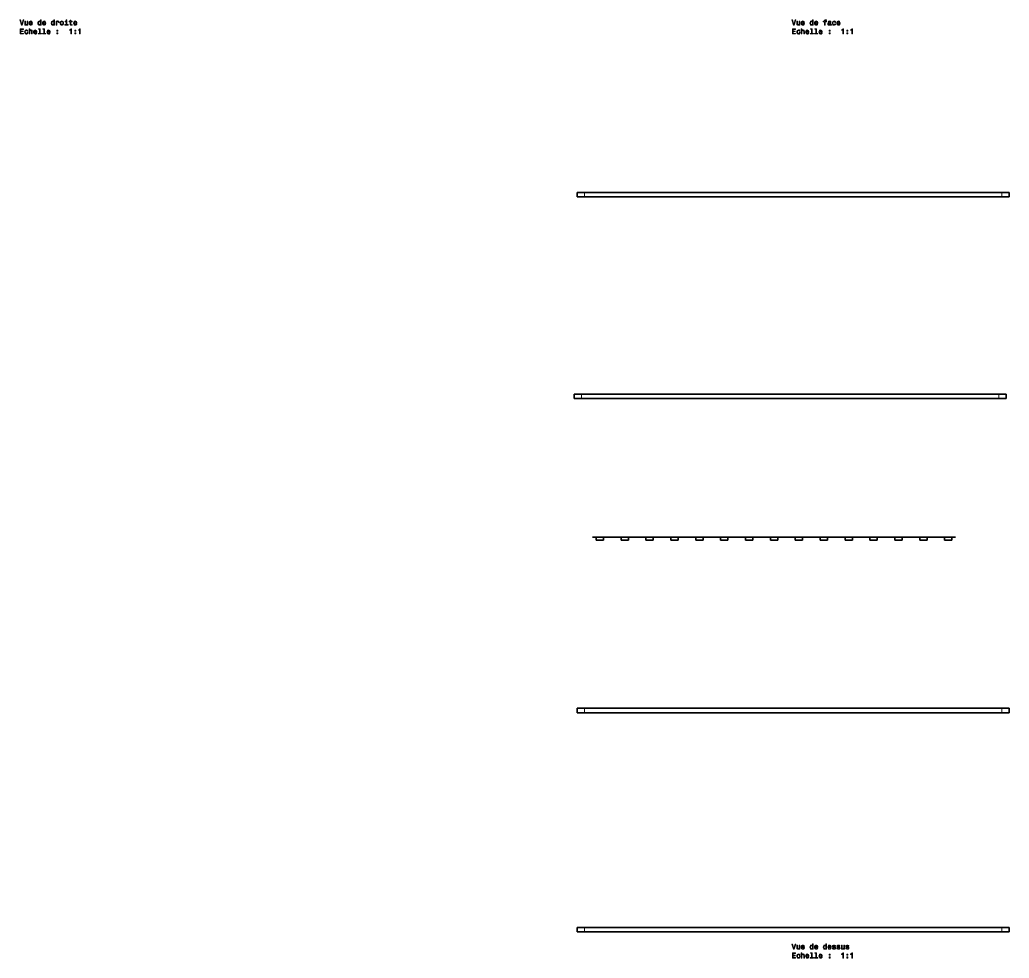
# Model space of a CAD drawing. Extents: x -452 to 1254, y -592 to 756.
# Drawn here: x -200 to 474, y -592 to 47 of the extents above; entities that cross this region are included whole.
import ezdxf

# ---------------------------------------------------------------- set-up
doc = ezdxf.new("R2010")
doc.units = 0

msp = doc.modelspace()

# ---------------------------------------------------------------- linework, layer by layer
at = {"color": 7, "lineweight": 35, "ltscale": 0.075}
for p, q in [((179.83, -73.45), (179.83, -70.45)), ((474.2, -73.45), (474.2, -70.45)), ((177.76, -207.85), (177.76, -210.85)), ((472.13, -207.85), (472.13, -210.85)), ((179.83, -421.81), (179.83, -424.81)), ((474.2, -421.81), (474.2, -424.81)), ((179.83, -571.1), (179.83, -574.1)), ((474.2, -571.1), (474.2, -574.1))]:
    msp.add_line(p, q, dxfattribs=at)
at = {"color": 7, "lineweight": 35, "ltscale": 0.125}
for p, q in [((179.83, -70.45), (184.83, -70.45)), ((179.83, -73.45), (184.83, -73.45)), ((469.2, -70.45), (474.2, -70.45)), ((469.2, -73.45), (474.2, -73.45)), ((182.76, -207.85), (177.76, -207.85)), ((472.13, -207.85), (467.13, -207.85)), ((182.76, -210.85), (177.76, -210.85)), ((472.13, -210.85), (467.13, -210.85)), ((192.83, -307.32), (197.83, -307.32)), ((209.78, -307.32), (214.78, -307.32)), ((226.73, -307.32), (231.73, -307.32)), ((243.69, -307.32), (248.69, -307.32)), ((260.64, -307.32), (265.64, -307.32)), ((277.6, -307.32), (282.6, -307.32)), ((294.55, -307.32), (299.55, -307.32)), ((311.5, -307.32), (316.5, -307.32)), ((328.46, -307.32), (333.46, -307.32)), ((345.41, -307.32), (350.41, -307.32)), ((362.37, -307.32), (367.37, -307.32)), ((379.32, -307.32), (384.32, -307.32)), ((396.27, -307.32), (401.27, -307.32)), ((413.23, -307.32), (418.23, -307.32)), ((430.18, -307.32), (435.18, -307.32)), ((179.83, -421.81), (184.83, -421.81)), ((469.2, -421.81), (474.2, -421.81)), ((179.83, -424.81), (184.83, -424.81)), ((469.2, -424.81), (474.2, -424.81)), ((179.83, -571.1), (184.83, -571.1)), ((469.2, -571.1), (474.2, -571.1)), ((179.83, -574.1), (184.83, -574.1)), ((469.2, -574.1), (474.2, -574.1))]:
    msp.add_line(p, q, dxfattribs=at)
at = {"color": 7, "lineweight": 13, "ltscale": 0.075}
for p, q in [((184.83, -73.45), (184.83, -70.45)), ((469.2, -73.45), (469.2, -70.45)), ((182.76, -207.85), (182.76, -210.85)), ((467.13, -207.85), (467.13, -210.85)), ((184.83, -421.81), (184.83, -424.81)), ((469.2, -421.81), (469.2, -424.81)), ((184.83, -571.1), (184.83, -574.1)), ((469.2, -571.1), (469.2, -574.1))]:
    msp.add_line(p, q, dxfattribs=at)
at = {"color": 7, "lineweight": 35}
for p, q in [((184.83, -70.45), (469.2, -70.45)), ((184.83, -73.45), (469.2, -73.45)), ((467.13, -207.85), (182.76, -207.85)), ((467.13, -210.85), (182.76, -210.85)), ((190.33, -305.12), (437.68, -305.12)), ((190.33, -305.32), (437.68, -305.32)), ((184.83, -421.81), (469.2, -421.81)), ((184.83, -424.81), (469.2, -424.81)), ((184.83, -571.1), (469.2, -571.1)), ((184.83, -574.1), (469.2, -574.1))]:
    msp.add_line(p, q, dxfattribs=at)
at = {"color": 7, "lineweight": 35, "ltscale": 0.029385}
for p, q in [((315.88, -210.85), (314.7, -210.85)), ((319.98, -210.85), (318.81, -210.85)), ((327.42, -210.85), (326.25, -210.85))]:
    msp.add_line(p, q, dxfattribs=at)
at = {"color": 7, "lineweight": 35, "ltscale": 0.005}
for p, q in [((190.33, -305.12), (190.33, -305.32)), ((437.68, -305.12), (437.68, -305.32))]:
    msp.add_line(p, q, dxfattribs=at)
at = {"color": 7, "lineweight": 35, "ltscale": 0.05}
for p, q in [((192.83, -305.32), (192.83, -307.32)), ((197.83, -305.32), (197.83, -307.32)), ((209.78, -305.32), (209.78, -307.32)), ((214.78, -305.32), (214.78, -307.32)), ((226.73, -305.32), (226.73, -307.32)), ((231.73, -305.32), (231.73, -307.32)), ((243.69, -305.32), (243.69, -307.32)), ((248.69, -305.32), (248.69, -307.32)), ((260.64, -305.32), (260.64, -307.32)), ((265.64, -305.32), (265.64, -307.32)), ((277.6, -305.32), (277.6, -307.32)), ((282.6, -305.32), (282.6, -307.32)), ((294.55, -305.32), (294.55, -307.32)), ((299.55, -305.32), (299.55, -307.32)), ((311.5, -305.32), (311.5, -307.32)), ((316.5, -305.32), (316.5, -307.32)), ((328.46, -305.32), (328.46, -307.32)), ((333.46, -305.32), (333.46, -307.32)), ((345.41, -305.32), (345.41, -307.32)), ((350.41, -305.32), (350.41, -307.32)), ((362.37, -305.32), (362.37, -307.32)), ((367.37, -305.32), (367.37, -307.32)), ((379.32, -305.32), (379.32, -307.32)), ((384.32, -305.32), (384.32, -307.32)), ((396.27, -305.32), (396.27, -307.32)), ((401.27, -305.32), (401.27, -307.32)), ((413.23, -305.32), (413.23, -307.32)), ((418.23, -305.32), (418.23, -307.32)), ((430.18, -305.32), (430.18, -307.32)), ((435.18, -305.32), (435.18, -307.32))]:
    msp.add_line(p, q, dxfattribs=at)
at = {"color": 7, "lineweight": 35, "ltscale": 0.014491}
msp.add_line((420.06, -424.81), (419.48, -424.81), dxfattribs=at)
at = {"color": 7, "lineweight": 35, "ltscale": 0.007468}
msp.add_line((420.35, -424.81), (420.06, -424.81), dxfattribs=at)
at = {"color": 7, "lineweight": 35, "ltscale": 0.00248}
msp.add_line((420.45, -424.81), (420.35, -424.81), dxfattribs=at)
at = {"color": 7, "lineweight": 35, "ltscale": 0.015461}
msp.add_line((423.3, -424.81), (422.68, -424.81), dxfattribs=at)
at = {"color": 7, "lineweight": 35, "ltscale": 0.006509}
msp.add_line((423.56, -424.81), (423.3, -424.81), dxfattribs=at)
at = {"color": 7, "lineweight": 35, "ltscale": 0.008617}
msp.add_line((423.91, -424.81), (423.56, -424.81), dxfattribs=at)
at = {"color": 7, "lineweight": 35, "ltscale": 0.027849}
msp.add_line((429.19, -424.81), (428.08, -424.81), dxfattribs=at)
at = {"color": 7, "lineweight": 35, "ltscale": 0.013653}
msp.add_line((429.74, -424.81), (429.19, -424.81), dxfattribs=at)
at = {"color": 7, "lineweight": 35, "ltscale": 0.015453}
msp.add_line((432.91, -424.81), (432.29, -424.81), dxfattribs=at)
at = {"color": 7, "lineweight": 35, "ltscale": 0.015135}
msp.add_line((433.51, -424.81), (432.91, -424.81), dxfattribs=at)
at = {"color": 7, "lineweight": 35, "ltscale": 0.028672}
msp.add_line((435.81, -424.81), (434.66, -424.81), dxfattribs=at)
at = {"color": 7, "lineweight": 35, "ltscale": 0.005176}
msp.add_line((443.72, -424.81), (443.93, -424.81), dxfattribs=at)
at = {"color": 7, "lineweight": 35, "ltscale": 0.005175}
msp.add_line((443.93, -424.81), (444.13, -424.81), dxfattribs=at)
at = {"color": 7, "lineweight": 35, "ltscale": 0.000818634}
msp.add_line((444.61, -424.81), (444.65, -424.81), dxfattribs=at)
at = {"color": 7, "lineweight": 35, "ltscale": 0.002971}
msp.add_line((444.65, -424.81), (444.77, -424.81), dxfattribs=at)
at = {"color": 7, "lineweight": 35, "ltscale": 4.88281e-05}
msp.add_line((444.65, -424.81), (444.65, -424.81), dxfattribs=at)
at = {"color": 7, "lineweight": 35, "ltscale": 0.000465393}
msp.add_line((444.77, -424.81), (444.79, -424.81), dxfattribs=at)
at = {"color": 7, "lineweight": 35, "ltscale": 0.001006}
msp.add_line((444.79, -424.81), (444.83, -424.81), dxfattribs=at)
at = {"color": 7, "lineweight": 35, "ltscale": 0.001665}
msp.add_line((444.83, -424.81), (444.89, -424.81), dxfattribs=at)
at = {"color": 7, "lineweight": 35, "ltscale": 0.001689}
msp.add_line((444.89, -424.81), (444.96, -424.81), dxfattribs=at)
at = {"color": 7, "lineweight": 35, "ltscale": 0.000765991}
msp.add_line((444.96, -424.81), (444.99, -424.81), dxfattribs=at)
at = {"color": 7, "lineweight": 35, "ltscale": 0.001794}
msp.add_line((444.99, -424.81), (445.06, -424.81), dxfattribs=at)
at = {"color": 7, "lineweight": 35, "ltscale": 0.000798035}
msp.add_line((445.06, -424.81), (445.1, -424.81), dxfattribs=at)
at = {"color": 7, "lineweight": 35, "ltscale": 9.30786e-05}
msp.add_line((445.06, -424.81), (445.07, -424.81), dxfattribs=at)
at = {"color": 7, "lineweight": 35, "ltscale": 0.000225067}
msp.add_line((445.07, -424.81), (445.08, -424.81), dxfattribs=at)
at = {"color": 7, "lineweight": 35, "ltscale": 5.26428e-05}
msp.add_line((445.07, -424.81), (445.07, -424.81), dxfattribs=at)
at = {"color": 7, "lineweight": 35, "ltscale": 0.000844574}
msp.add_line((445.08, -424.81), (445.11, -424.81), dxfattribs=at)
at = {"color": 7, "lineweight": 35, "ltscale": 0.009944}
msp.add_line((445.1, -424.81), (445.49, -424.81), dxfattribs=at)
at = {"color": 7, "lineweight": 35, "ltscale": 0.001003}
msp.add_line((445.11, -424.81), (445.15, -424.81), dxfattribs=at)
at = {"color": 7, "lineweight": 35, "ltscale": 0.000759888}
msp.add_line((445.15, -424.81), (445.18, -424.81), dxfattribs=at)
at = {"color": 7, "lineweight": 35, "ltscale": 0.000370026}
msp.add_line((445.18, -424.81), (445.2, -424.81), dxfattribs=at)
at = {"color": 7, "lineweight": 35, "ltscale": 8.62122e-05}
msp.add_line((445.18, -424.81), (445.18, -424.81), dxfattribs=at)
at = {"color": 7, "lineweight": 35, "ltscale": 0.000263977}
msp.add_line((445.2, -424.81), (445.21, -424.81), dxfattribs=at)
at = {"color": 7, "lineweight": 35, "ltscale": 0.002118}
msp.add_line((445.21, -424.81), (445.29, -424.81), dxfattribs=at)
at = {"color": 7, "lineweight": 35, "ltscale": 0.000636292}
msp.add_line((445.29, -424.81), (445.32, -424.81), dxfattribs=at)
at = {"color": 7, "lineweight": 35, "ltscale": 0.000123596}
msp.add_line((445.32, -424.81), (445.33, -424.81), dxfattribs=at)
at = {"color": 7, "lineweight": 35, "ltscale": 0.000566864}
msp.add_line((445.33, -424.81), (445.35, -424.81), dxfattribs=at)
at = {"color": 7, "lineweight": 35, "ltscale": 0.000646973}
msp.add_line((445.35, -424.81), (445.38, -424.81), dxfattribs=at)
at = {"color": 7, "lineweight": 35, "ltscale": 8.46863e-05}
msp.add_line((445.35, -424.81), (445.35, -424.81), dxfattribs=at)
at = {"color": 7, "lineweight": 35, "ltscale": 0.003186}
msp.add_line((445.38, -424.81), (445.51, -424.81), dxfattribs=at)
at = {"color": 7, "lineweight": 35, "ltscale": 2.89917e-05}
msp.add_line((445.38, -424.81), (445.38, -424.81), dxfattribs=at)
at = {"color": 7, "lineweight": 35, "ltscale": 0.000210571}
msp.add_line((445.49, -424.81), (445.5, -424.81), dxfattribs=at)
at = {"color": 7, "lineweight": 35, "ltscale": 0.000105286}
msp.add_line((445.5, -424.81), (445.51, -424.81), dxfattribs=at)
at = {"color": 7, "lineweight": 35, "ltscale": 0.006971}
msp.add_line((445.51, -424.81), (445.78, -424.81), dxfattribs=at)
msp.add_line((445.51, -424.81), (445.78, -424.81), dxfattribs=at)
at = {"color": 7, "lineweight": 35, "ltscale": 0.001131}
msp.add_line((445.78, -424.81), (445.83, -424.81), dxfattribs=at)
at = {"color": 7, "lineweight": 35, "ltscale": 0.0019}
msp.add_line((445.78, -424.81), (445.86, -424.81), dxfattribs=at)
at = {"color": 7, "lineweight": 35, "ltscale": 0.000132751}
msp.add_line((445.86, -424.81), (445.87, -424.81), dxfattribs=at)
at = {"color": 7, "lineweight": 35, "ltscale": 5.49316e-05}
msp.add_line((445.86, -424.81), (445.86, -424.81), dxfattribs=at)
at = {"color": 7, "lineweight": 35, "ltscale": 0.000854492}
msp.add_line((445.87, -424.81), (445.9, -424.81), dxfattribs=at)
at = {"color": 7, "lineweight": 35, "ltscale": 2.74658e-05}
msp.add_line((445.87, -424.81), (445.87, -424.81), dxfattribs=at)
at = {"color": 7, "lineweight": 35, "ltscale": 0.003557}
msp.add_line((445.9, -424.81), (446.05, -424.81), dxfattribs=at)
at = {"color": 7, "lineweight": 35, "ltscale": 0.000402832}
msp.add_line((446.05, -424.81), (446.06, -424.81), dxfattribs=at)
at = {"color": 7, "lineweight": 35, "ltscale": 0.001564}
msp.add_line((446.06, -424.81), (446.13, -424.81), dxfattribs=at)
at = {"color": 7, "lineweight": 35, "ltscale": 0.001109}
msp.add_line((446.13, -424.81), (446.17, -424.81), dxfattribs=at)
at = {"color": 7, "lineweight": 35, "ltscale": 0.000559998}
msp.add_line((446.17, -424.81), (446.19, -424.81), dxfattribs=at)
at = {"color": 7, "lineweight": 35, "ltscale": 0.002122}
msp.add_line((446.19, -424.81), (446.28, -424.81), dxfattribs=at)
at = {"color": 7, "lineweight": 35, "ltscale": 5.0354e-05}
msp.add_line((446.19, -424.81), (446.19, -424.81), dxfattribs=at)
at = {"color": 7, "lineweight": 35, "ltscale": 0.001292}
msp.add_line((446.31, -424.81), (446.36, -424.81), dxfattribs=at)
at = {"color": 7, "lineweight": 35, "ltscale": 0.000114441}
msp.add_line((446.36, -424.81), (446.37, -424.81), dxfattribs=at)
at = {"color": 7, "lineweight": 35, "ltscale": 0.001344}
msp.add_line((446.37, -424.81), (446.42, -424.81), dxfattribs=at)
at = {"color": 7, "lineweight": 35, "ltscale": 0.003827}
msp.add_line((446.42, -424.81), (446.57, -424.81), dxfattribs=at)
at = {"color": 7, "lineweight": 35, "ltscale": 0.000843811}
msp.add_line((446.5, -424.81), (446.53, -424.81), dxfattribs=at)
at = {"color": 7, "lineweight": 35, "ltscale": 0.000231934}
msp.add_line((446.53, -424.81), (446.54, -424.81), dxfattribs=at)
at = {"color": 7, "lineweight": 35, "ltscale": 0.001393}
msp.add_line((446.54, -424.81), (446.6, -424.81), dxfattribs=at)
at = {"color": 7, "lineweight": 35, "ltscale": 0.000430298}
msp.add_line((446.57, -424.81), (446.59, -424.81), dxfattribs=at)
at = {"color": 7, "lineweight": 35, "ltscale": 0.005386}
msp.add_line((446.59, -424.81), (446.81, -424.81), dxfattribs=at)
at = {"color": 7, "lineweight": 35, "ltscale": 0.000698853}
msp.add_line((446.6, -424.81), (446.62, -424.81), dxfattribs=at)
at = {"color": 7, "lineweight": 35, "ltscale": 0.00039978}
msp.add_line((446.62, -424.81), (446.64, -424.81), dxfattribs=at)
at = {"color": 7, "lineweight": 35, "ltscale": 0.007838}
msp.add_line((446.64, -424.81), (446.95, -424.81), dxfattribs=at)
at = {"color": 7, "lineweight": 35, "ltscale": 0.000448608}
msp.add_line((446.81, -424.81), (446.82, -424.81), dxfattribs=at)
at = {"color": 7, "lineweight": 35, "ltscale": 0.004199}
msp.add_line((446.82, -424.81), (446.99, -424.81), dxfattribs=at)
at = {"color": 7, "lineweight": 35, "ltscale": 0.004439}
msp.add_line((446.95, -424.81), (447.13, -424.81), dxfattribs=at)
at = {"color": 7, "lineweight": 35, "ltscale": 0.000534821}
msp.add_line((446.99, -424.81), (447.01, -424.81), dxfattribs=at)
at = {"color": 7, "lineweight": 35, "ltscale": 0.007247}
msp.add_line((447.01, -424.81), (447.3, -424.81), dxfattribs=at)
at = {"color": 7, "lineweight": 35, "ltscale": 0.000907898}
msp.add_line((447.13, -424.81), (447.17, -424.81), dxfattribs=at)
at = {"color": 7, "lineweight": 35, "ltscale": 0.001834}
msp.add_line((447.17, -424.81), (447.24, -424.81), dxfattribs=at)
at = {"color": 7, "lineweight": 35, "ltscale": 0.005361}
msp.add_line((447.24, -424.81), (447.46, -424.81), dxfattribs=at)
at = {"color": 7, "lineweight": 35, "ltscale": 0.000785828}
msp.add_line((447.3, -424.81), (447.33, -424.81), dxfattribs=at)
at = {"color": 7, "lineweight": 35, "ltscale": 0.004059}
msp.add_line((447.33, -424.81), (447.5, -424.81), dxfattribs=at)
at = {"color": 7, "lineweight": 35, "ltscale": 0.001299}
msp.add_line((447.46, -424.81), (447.51, -424.81), dxfattribs=at)
at = {"color": 7, "lineweight": 35, "ltscale": 0.003796}
msp.add_line((447.51, -424.81), (447.66, -424.81), dxfattribs=at)
at = {"color": 7, "lineweight": 35, "ltscale": 0.006653}
msp.add_line((447.66, -424.81), (447.93, -424.81), dxfattribs=at)
at = {"color": 7, "lineweight": 35, "ltscale": 0.001456}
msp.add_line((447.93, -424.81), (447.98, -424.81), dxfattribs=at)
at = {"color": 7, "lineweight": 35, "ltscale": 0.010137}
msp.add_line((467.21, -424.81), (467.62, -424.81), dxfattribs=at)
at = {"color": 7, "lineweight": 35, "ltscale": 0.004311}
msp.add_line((467.62, -424.81), (467.79, -424.81), dxfattribs=at)
at = {"color": 7, "lineweight": 35, "ltscale": 0.010152}
msp.add_line((469.82, -424.81), (470.22, -424.81), dxfattribs=at)
at = {"color": 7, "lineweight": 35, "ltscale": 0.004298}
msp.add_line((470.22, -424.81), (470.4, -424.81), dxfattribs=at)
at = {"color": 7, "lineweight": 13}
for points in [[(-185.76, 44.09), (-185.76, 43.67), (-185.31, 43.67), (-185.31, 47.29), (-185.75, 47.29), (-185.75, 45.96), (-186.09, 46.35), (-186.3, 46.44), (-186.53, 46.47), (-186.96, 46.37), (-187.3, 46.09), (-187.51, 45.64), (-187.59, 45.03), (-187.51, 44.42), (-187.3, 43.96), (-186.96, 43.67), (-186.53, 43.57), (-186.3, 43.61), (-186.09, 43.7)], [(-176.65, 44.09), (-176.65, 43.67), (-176.21, 43.67), (-176.21, 47.29), (-176.64, 47.29), (-176.64, 45.96), (-176.98, 46.35), (-177.19, 46.44), (-177.43, 46.47), (-177.86, 46.37), (-178.19, 46.09), (-178.41, 45.64), (-178.48, 45.03), (-178.41, 44.42), (-178.19, 43.96), (-177.86, 43.67), (-177.43, 43.57), (-177.19, 43.61), (-176.98, 43.7)], [(-167.83, 47.29), (-168.3, 47.29), (-168.3, 46.79), (-167.83, 46.79)], [(340.26, 44.09), (340.26, 43.67), (340.7, 43.67), (340.7, 47.29), (340.26, 47.29), (340.26, 45.96), (339.93, 46.35), (339.72, 46.44), (339.48, 46.47), (339.05, 46.37), (338.72, 46.09), (338.5, 45.64), (338.43, 45.03), (338.5, 44.42), (338.72, 43.96), (339.05, 43.67), (339.48, 43.57), (339.72, 43.61), (339.93, 43.7)], [(348.32, 45.91), (348.32, 43.67), (348.76, 43.67), (348.76, 45.91), (349.77, 45.91), (349.77, 46.29), (348.76, 46.29), (348.76, 46.45), (348.8, 46.65), (348.91, 46.79), (349.11, 46.87), (349.39, 46.9), (349.77, 46.88), (349.77, 47.27), (349.29, 47.29), (348.86, 47.24), (348.56, 47.11), (348.37, 46.87), (348.32, 46.53), (348.32, 46.29), (347.51, 46.29), (347.51, 45.91)], [(-197.64, 47.17), (-198.52, 44.19), (-199.43, 47.17), (-199.9, 47.17), (-198.77, 43.67), (-198.27, 43.67), (-197.17, 47.17)], [(-199.58, 37.62), (-197.36, 37.62), (-197.36, 38.05), (-199.12, 38.05), (-199.12, 39.23), (-197.55, 39.23), (-197.55, 39.65), (-199.12, 39.65), (-199.12, 40.7), (-197.4, 40.7), (-197.4, 41.12), (-199.58, 41.12)], [(-194.44, 46.38), (-194.89, 46.38), (-194.89, 44.81), (-194.94, 44.45), (-195.08, 44.19), (-195.31, 44.03), (-195.61, 43.98), (-195.84, 44.02), (-196, 44.14), (-196.08, 44.35), (-196.1, 44.64), (-196.1, 46.38), (-196.55, 46.38), (-196.55, 44.6), (-196.53, 44.24), (-196.43, 43.94), (-196.14, 43.67), (-195.67, 43.57), (-195.42, 43.61), (-195.2, 43.7), (-195.02, 43.86), (-194.87, 44.08), (-194.87, 43.67), (-194.44, 43.67)], [(-193.11, 44.89), (-191.33, 44.89), (-191.33, 45.1), (-191.41, 45.68), (-191.63, 46.12), (-191.98, 46.38), (-192.45, 46.47), (-192.91, 46.37), (-193.26, 46.09), (-193.49, 45.63), (-193.57, 45.03), (-193.49, 44.41), (-193.27, 43.95), (-192.92, 43.67), (-192.47, 43.57), (-192.07, 43.64), (-191.75, 43.81), (-191.51, 44.08), (-191.38, 44.45), (-191.82, 44.45), (-191.91, 44.24), (-192.04, 44.09), (-192.41, 43.97), (-192.7, 44.03), (-192.91, 44.2), (-193.06, 44.49), (-193.11, 44.88)], [(-193.49, 37.62), (-193.05, 37.62), (-193.05, 39.19), (-193.01, 39.54), (-192.86, 39.81), (-192.63, 39.97), (-192.33, 40.03), (-192.09, 39.98), (-191.94, 39.84), (-191.86, 39.61), (-191.84, 39.31), (-191.84, 37.62), (-191.39, 37.62), (-191.39, 39.4), (-191.41, 39.76), (-191.5, 40.06), (-191.8, 40.33), (-192.26, 40.43), (-192.52, 40.39), (-192.73, 40.3), (-192.91, 40.14), (-193.05, 39.94), (-193.05, 41.24), (-193.49, 41.24)], [(-193.11, 45.27), (-193.05, 45.62), (-192.91, 45.87), (-192.71, 46.03), (-192.44, 46.09), (-192.17, 46.03), (-191.96, 45.87), (-191.84, 45.62), (-191.79, 45.27)], [(-186.54, 40.87), (-186.54, 38), (-187.45, 38), (-187.45, 37.62), (-185.19, 37.62), (-185.19, 38), (-186.1, 38), (-186.1, 41.24), (-187.24, 41.24), (-187.24, 40.87)], [(-186.46, 46.07), (-186.17, 46), (-185.94, 45.81), (-185.81, 45.48), (-185.76, 45.03), (-185.81, 44.57), (-185.94, 44.24), (-186.17, 44.04), (-186.46, 43.97), (-186.74, 44.04), (-186.95, 44.24), (-187.09, 44.57), (-187.13, 45.03), (-187.09, 45.47), (-186.95, 45.8), (-186.74, 46)], [(-184, 44.89), (-182.22, 44.89), (-182.22, 45.1), (-182.3, 45.68), (-182.52, 46.12), (-182.87, 46.38), (-183.34, 46.47), (-183.8, 46.37), (-184.15, 46.09), (-184.38, 45.63), (-184.46, 45.03), (-184.39, 44.41), (-184.16, 43.95), (-183.81, 43.67), (-183.36, 43.57), (-182.96, 43.64), (-182.64, 43.81), (-182.4, 44.08), (-182.27, 44.45), (-182.71, 44.45), (-182.8, 44.24), (-182.93, 44.09), (-183.3, 43.97), (-183.59, 44.03), (-183.81, 44.2), (-183.95, 44.49), (-184, 44.88)], [(-183.5, 40.87), (-183.5, 38), (-184.42, 38), (-184.42, 37.62), (-182.15, 37.62), (-182.15, 38), (-183.06, 38), (-183.06, 41.24), (-184.2, 41.24), (-184.2, 40.87)], [(-184, 45.27), (-183.94, 45.62), (-183.81, 45.87), (-183.6, 46.03), (-183.33, 46.09), (-183.06, 46.03), (-182.85, 45.87), (-182.73, 45.62), (-182.68, 45.27)], [(-177.35, 46.07), (-177.06, 46), (-176.84, 45.81), (-176.71, 45.48), (-176.66, 45.03), (-176.71, 44.57), (-176.84, 44.24), (-177.06, 44.04), (-177.35, 43.97), (-177.63, 44.04), (-177.84, 44.24), (-177.98, 44.57), (-178.03, 45.03), (-177.98, 45.47), (-177.84, 45.8), (-177.63, 46)], [(-175.11, 43.67), (-174.67, 43.67), (-174.67, 45.22), (-174.62, 45.59), (-174.49, 45.86), (-174.26, 46.02), (-173.97, 46.07), (-173.75, 46.04), (-173.58, 45.94), (-173.48, 45.77), (-173.44, 45.54), (-172.99, 45.54), (-173.05, 45.94), (-173.22, 46.24), (-173.5, 46.41), (-173.88, 46.47), (-174.13, 46.43), (-174.36, 46.33), (-174.55, 46.16), (-174.71, 45.93), (-174.71, 46.38), (-175.11, 46.38)], [(-172.37, 45.02), (-172.29, 44.41), (-172.06, 43.95), (-171.69, 43.67), (-171.2, 43.57), (-170.71, 43.67), (-170.34, 43.95), (-170.11, 44.4), (-170.02, 45.02), (-170.11, 45.64), (-170.34, 46.1), (-170.71, 46.37), (-171.2, 46.47), (-171.69, 46.37), (-172.06, 46.09), (-172.29, 45.64)], [(-171.92, 45.03), (-171.87, 45.48), (-171.73, 45.81), (-171.51, 46.01), (-171.2, 46.08), (-170.9, 46.01), (-170.67, 45.81), (-170.53, 45.48), (-170.48, 45.03), (-170.53, 44.57), (-170.67, 44.23), (-170.9, 44.03), (-171.2, 43.97), (-171.51, 44.03), (-171.73, 44.23), (-171.87, 44.57)], [(-167.85, 44.04), (-167.85, 46.29), (-168.99, 46.29), (-168.99, 45.91), (-168.29, 45.91), (-168.29, 44.04), (-169.2, 44.04), (-169.2, 43.67), (-166.93, 43.67), (-166.93, 44.04)], [(-165.58, 45.91), (-165.58, 44.55), (-165.54, 44.11), (-165.4, 43.81), (-165.12, 43.63), (-164.64, 43.57), (-164.12, 43.6), (-164.12, 43.98), (-164.5, 43.95), (-164.85, 43.99), (-165.04, 44.12), (-165.12, 44.33), (-165.13, 44.63), (-165.13, 45.91), (-164.12, 45.91), (-164.12, 46.29), (-165.13, 46.29), (-165.13, 47.08), (-165.58, 47.08), (-165.58, 46.29), (-166.34, 46.29), (-166.34, 45.91)], [(-165.22, 37.62), (-164.76, 37.62), (-164.76, 41.15), (-165.1, 41.15), (-165.19, 40.84), (-165.37, 40.63), (-165.65, 40.51), (-166.03, 40.47), (-166.03, 40.11), (-165.22, 40.11)], [(-162.75, 44.89), (-160.97, 44.89), (-160.97, 45.1), (-161.05, 45.68), (-161.27, 46.12), (-161.62, 46.38), (-162.09, 46.47), (-162.55, 46.37), (-162.9, 46.09), (-163.13, 45.63), (-163.21, 45.03), (-163.13, 44.41), (-162.91, 43.95), (-162.56, 43.67), (-162.11, 43.57), (-161.71, 43.64), (-161.39, 43.81), (-161.15, 44.08), (-161.02, 44.45), (-161.45, 44.45), (-161.55, 44.24), (-161.68, 44.09), (-162.05, 43.97), (-162.34, 44.03), (-162.55, 44.2), (-162.7, 44.49), (-162.75, 44.88)], [(-162.75, 45.27), (-162.69, 45.62), (-162.55, 45.87), (-162.35, 46.03), (-162.08, 46.09), (-161.81, 46.03), (-161.6, 45.87), (-161.47, 45.62), (-161.43, 45.27)], [(-159.14, 37.62), (-158.69, 37.62), (-158.69, 41.15), (-159.03, 41.15), (-159.12, 40.84), (-159.3, 40.63), (-159.58, 40.51), (-159.96, 40.47), (-159.96, 40.11), (-159.14, 40.11)], [(328.37, 47.17), (327.5, 44.19), (326.59, 47.17), (326.11, 47.17), (327.24, 43.67), (327.75, 43.67), (328.85, 47.17)], [(326.44, 37.62), (328.66, 37.62), (328.66, 38.05), (326.9, 38.05), (326.9, 39.23), (328.46, 39.23), (328.46, 39.65), (326.9, 39.65), (326.9, 40.7), (328.61, 40.7), (328.61, 41.12), (326.44, 41.12)], [(331.58, 46.38), (331.13, 46.38), (331.13, 44.81), (331.08, 44.45), (330.93, 44.19), (330.71, 44.03), (330.41, 43.98), (330.17, 44.02), (330.02, 44.14), (329.94, 44.35), (329.92, 44.64), (329.92, 46.38), (329.47, 46.38), (329.47, 44.6), (329.49, 44.24), (329.58, 43.94), (329.88, 43.67), (330.34, 43.57), (330.6, 43.61), (330.81, 43.7), (331, 43.86), (331.15, 44.08), (331.15, 43.67), (331.58, 43.67)], [(332.91, 44.89), (334.69, 44.89), (334.69, 45.1), (334.61, 45.68), (334.39, 46.12), (334.04, 46.38), (333.57, 46.47), (333.11, 46.37), (332.76, 46.09), (332.53, 45.63), (332.45, 45.03), (332.52, 44.41), (332.75, 43.95), (333.1, 43.67), (333.55, 43.57), (333.95, 43.64), (334.27, 43.81), (334.51, 44.08), (334.64, 44.45), (334.2, 44.45), (334.11, 44.24), (333.98, 44.09), (333.61, 43.97), (333.32, 44.03), (333.1, 44.2), (332.96, 44.49), (332.91, 44.88)], [(332.52, 37.62), (332.97, 37.62), (332.97, 39.19), (333.01, 39.54), (333.16, 39.81), (333.39, 39.97), (333.69, 40.03), (333.93, 39.98), (334.08, 39.84), (334.16, 39.61), (334.18, 39.31), (334.18, 37.62), (334.63, 37.62), (334.63, 39.4), (334.61, 39.76), (334.52, 40.06), (334.22, 40.33), (333.75, 40.43), (333.5, 40.39), (333.28, 40.3), (333.1, 40.14), (332.97, 39.94), (332.97, 41.24), (332.52, 41.24)], [(332.91, 45.27), (332.97, 45.62), (333.1, 45.87), (333.31, 46.03), (333.58, 46.09), (333.85, 46.03), (334.06, 45.87), (334.18, 45.62), (334.23, 45.27)], [(339.48, 40.87), (339.48, 38), (338.57, 38), (338.57, 37.62), (340.83, 37.62), (340.83, 38), (339.92, 38), (339.92, 41.24), (338.78, 41.24), (338.78, 40.87)], [(339.56, 46.07), (339.85, 46), (340.07, 45.81), (340.2, 45.48), (340.25, 45.03), (340.2, 44.57), (340.07, 44.24), (339.85, 44.04), (339.56, 43.97), (339.28, 44.04), (339.07, 44.24), (338.93, 44.57), (338.88, 45.03), (338.93, 45.47), (339.07, 45.8), (339.28, 46)], [(342.02, 44.89), (343.8, 44.89), (343.8, 45.1), (343.72, 45.68), (343.5, 46.12), (343.14, 46.38), (342.68, 46.47), (342.22, 46.37), (341.86, 46.09), (341.64, 45.63), (341.56, 45.03), (341.63, 44.41), (341.86, 43.95), (342.21, 43.67), (342.66, 43.57), (343.05, 43.64), (343.38, 43.81), (343.61, 44.08), (343.75, 44.45), (343.31, 44.45), (343.22, 44.24), (343.09, 44.09), (342.72, 43.97), (342.43, 44.03), (342.21, 44.2), (342.07, 44.49), (342.02, 44.88)], [(342.51, 40.87), (342.51, 38), (341.6, 38), (341.6, 37.62), (343.87, 37.62), (343.87, 38), (342.96, 38), (342.96, 41.24), (341.82, 41.24), (341.82, 40.87)], [(342.02, 45.27), (342.08, 45.62), (342.21, 45.87), (342.42, 46.03), (342.69, 46.09), (342.96, 46.03), (343.16, 45.87), (343.29, 45.62), (343.34, 45.27)], [(352.35, 44.02), (352.35, 44.01), (352.37, 43.84), (352.45, 43.71), (352.77, 43.62), (353.01, 43.66), (353.01, 44), (352.91, 43.99), (352.77, 44.05), (352.74, 44.25), (352.74, 45.66), (352.68, 46.01), (352.5, 46.27), (352.2, 46.42), (351.76, 46.47), (351.34, 46.41), (351.03, 46.24), (350.83, 45.97), (350.76, 45.62), (350.76, 45.59), (351.16, 45.59), (351.2, 45.8), (351.31, 45.95), (351.49, 46.04), (351.75, 46.08), (352, 46.05), (352.17, 45.98), (352.28, 45.85), (352.31, 45.67), (352.29, 45.45), (352.21, 45.35), (352.01, 45.3), (351.63, 45.26), (351.2, 45.17), (350.89, 45.01), (350.71, 44.75), (350.65, 44.38), (350.7, 44.05), (350.86, 43.8), (351.11, 43.64), (351.46, 43.59), (351.93, 43.69)], [(352.3, 44.62), (352.24, 44.36), (352.08, 44.15), (351.83, 44.02), (351.54, 43.98), (351.34, 44), (351.21, 44.08), (351.12, 44.22), (351.1, 44.42), (351.12, 44.6), (351.2, 44.72), (351.52, 44.86), (351.93, 44.93), (352.3, 45.05)], [(355.5, 45.48), (355.94, 45.48), (355.85, 45.88), (355.63, 46.2), (355.29, 46.4), (354.85, 46.47), (354.37, 46.37), (354, 46.09), (353.77, 45.63), (353.69, 45.02), (353.77, 44.41), (353.99, 43.95), (354.35, 43.67), (354.84, 43.57), (355.27, 43.65), (355.61, 43.86), (355.84, 44.19), (355.94, 44.64), (355.52, 44.64), (355.44, 44.36), (355.3, 44.14), (355.1, 44.01), (354.85, 43.97), (354.55, 44.04), (354.33, 44.24), (354.19, 44.57), (354.14, 45.03), (354.19, 45.48), (354.33, 45.81), (354.56, 46.01), (354.85, 46.09), (355.12, 46.04), (355.31, 45.92), (355.44, 45.73)], [(357.2, 44.89), (358.98, 44.89), (358.98, 45.1), (358.9, 45.68), (358.68, 46.12), (358.32, 46.38), (357.86, 46.47), (357.4, 46.37), (357.04, 46.09), (356.82, 45.63), (356.74, 45.03), (356.81, 44.41), (357.04, 43.95), (357.39, 43.67), (357.84, 43.57), (358.23, 43.64), (358.56, 43.81), (358.79, 44.08), (358.93, 44.45), (358.49, 44.45), (358.4, 44.24), (358.27, 44.09), (357.9, 43.97), (357.61, 44.03), (357.39, 44.2), (357.25, 44.49), (357.2, 44.88)], [(357.2, 45.27), (357.26, 45.62), (357.39, 45.87), (357.6, 46.03), (357.87, 46.09), (358.14, 46.03), (358.34, 45.87), (358.47, 45.62), (358.52, 45.27)], [(360.8, 37.62), (361.26, 37.62), (361.26, 41.15), (360.92, 41.15), (360.83, 40.84), (360.64, 40.63), (360.37, 40.51), (359.98, 40.47), (359.98, 40.11), (360.8, 40.11)], [(366.87, 37.62), (367.33, 37.62), (367.33, 41.15), (366.99, 41.15), (366.9, 40.84), (366.72, 40.63), (366.44, 40.51), (366.06, 40.47), (366.06, 40.11), (366.87, 40.11)], [(-194.81, 39.43), (-194.37, 39.43), (-194.46, 39.84), (-194.67, 40.15), (-195.01, 40.35), (-195.45, 40.43), (-195.94, 40.33), (-196.3, 40.04), (-196.54, 39.58), (-196.62, 38.97), (-196.54, 38.36), (-196.31, 37.9), (-195.96, 37.62), (-195.47, 37.53), (-195.03, 37.6), (-194.69, 37.81), (-194.46, 38.15), (-194.36, 38.59), (-194.79, 38.59), (-194.86, 38.31), (-195, 38.1), (-195.2, 37.97), (-195.45, 37.93), (-195.76, 37.99), (-195.98, 38.19), (-196.12, 38.52), (-196.16, 38.98), (-196.12, 39.44), (-195.98, 39.77), (-195.75, 39.97), (-195.45, 40.04), (-195.19, 39.99), (-194.99, 39.88), (-194.86, 39.69)], [(-190.07, 38.85), (-188.29, 38.85), (-188.29, 39.05), (-188.37, 39.63), (-188.59, 40.07), (-188.95, 40.33), (-189.41, 40.43), (-189.87, 40.33), (-190.23, 40.04), (-190.45, 39.58), (-190.53, 38.98), (-190.46, 38.36), (-190.23, 37.9), (-189.88, 37.62), (-189.43, 37.53), (-189.04, 37.59), (-188.71, 37.76), (-188.48, 38.04), (-188.34, 38.4), (-188.78, 38.4), (-188.87, 38.2), (-189, 38.05), (-189.37, 37.93), (-189.66, 37.98), (-189.88, 38.16), (-190.02, 38.44), (-190.07, 38.83)], [(-190.07, 39.22), (-190.01, 39.57), (-189.88, 39.83), (-189.67, 39.98), (-189.4, 40.04), (-189.13, 39.98), (-188.93, 39.83), (-188.8, 39.57), (-188.75, 39.22)], [(-180.96, 38.85), (-179.19, 38.85), (-179.18, 39.05), (-179.26, 39.63), (-179.48, 40.07), (-179.84, 40.33), (-180.31, 40.43), (-180.77, 40.33), (-181.12, 40.04), (-181.35, 39.58), (-181.43, 38.98), (-181.35, 38.36), (-181.12, 37.9), (-180.78, 37.62), (-180.32, 37.53), (-179.93, 37.59), (-179.61, 37.76), (-179.37, 38.04), (-179.23, 38.4), (-179.67, 38.4), (-179.76, 38.2), (-179.89, 38.05), (-180.27, 37.93), (-180.55, 37.98), (-180.77, 38.16), (-180.91, 38.44), (-180.96, 38.83)], [(-180.96, 39.22), (-180.91, 39.57), (-180.77, 39.83), (-180.56, 39.98), (-180.29, 40.04), (-180.02, 39.98), (-179.82, 39.83), (-179.69, 39.57), (-179.65, 39.22)], [(-174.58, 39.58), (-173.89, 39.58), (-173.89, 40.33), (-174.58, 40.33)], [(-174.58, 37.62), (-173.89, 37.62), (-173.89, 38.37), (-174.58, 38.37)], [(-162.44, 39.58), (-161.74, 39.58), (-161.74, 40.33), (-162.44, 40.33)], [(-162.44, 37.62), (-161.74, 37.62), (-161.74, 38.37), (-162.44, 38.37)], [(331.21, 39.43), (331.65, 39.43), (331.56, 39.84), (331.34, 40.15), (331.01, 40.35), (330.57, 40.43), (330.08, 40.33), (329.71, 40.04), (329.48, 39.58), (329.4, 38.97), (329.48, 38.36), (329.7, 37.9), (330.06, 37.62), (330.55, 37.53), (330.99, 37.6), (331.32, 37.81), (331.56, 38.15), (331.66, 38.59), (331.23, 38.59), (331.16, 38.31), (331.02, 38.1), (330.81, 37.97), (330.57, 37.93), (330.26, 37.99), (330.04, 38.19), (329.9, 38.52), (329.86, 38.98), (329.9, 39.44), (330.04, 39.77), (330.27, 39.97), (330.57, 40.04), (330.83, 39.99), (331.03, 39.88), (331.16, 39.69)], [(335.95, 38.85), (337.72, 38.85), (337.73, 39.05), (337.65, 39.63), (337.43, 40.07), (337.07, 40.33), (336.6, 40.43), (336.14, 40.33), (335.79, 40.04), (335.56, 39.58), (335.48, 38.98), (335.56, 38.36), (335.79, 37.9), (336.13, 37.62), (336.59, 37.53), (336.98, 37.59), (337.3, 37.76), (337.54, 38.04), (337.68, 38.4), (337.24, 38.4), (337.15, 38.2), (337.02, 38.05), (336.64, 37.93), (336.36, 37.98), (336.14, 38.16), (336, 38.44), (335.95, 38.83)], [(335.95, 39.22), (336, 39.57), (336.14, 39.83), (336.35, 39.98), (336.62, 40.04), (336.89, 39.98), (337.09, 39.83), (337.22, 39.57), (337.26, 39.22)], [(345.06, 38.85), (346.83, 38.85), (346.84, 39.05), (346.76, 39.63), (346.53, 40.07), (346.18, 40.33), (345.71, 40.43), (345.25, 40.33), (344.9, 40.04), (344.67, 39.58), (344.59, 38.98), (344.67, 38.36), (344.89, 37.9), (345.24, 37.62), (345.7, 37.53), (346.09, 37.59), (346.41, 37.76), (346.65, 38.04), (346.79, 38.4), (346.35, 38.4), (346.26, 38.2), (346.13, 38.05), (345.75, 37.93), (345.46, 37.98), (345.25, 38.16), (345.11, 38.44), (345.06, 38.83)], [(345.06, 39.22), (345.11, 39.57), (345.25, 39.83), (345.45, 39.98), (345.73, 40.04), (345.99, 39.98), (346.2, 39.83), (346.33, 39.57), (346.37, 39.22)], [(351.44, 39.58), (352.13, 39.58), (352.13, 40.33), (351.44, 40.33)], [(351.44, 37.62), (352.13, 37.62), (352.13, 38.37), (351.44, 38.37)], [(363.58, 39.58), (364.28, 39.58), (364.28, 40.33), (363.58, 40.33)], [(363.58, 37.62), (364.28, 37.62), (364.28, 38.37), (363.58, 38.37)], [(328.37, -582.45), (327.5, -585.43), (326.59, -582.45), (326.11, -582.45), (327.24, -585.96), (327.75, -585.96), (328.85, -582.45)], [(331.58, -583.25), (331.13, -583.25), (331.13, -584.81), (331.08, -585.18), (330.93, -585.44), (330.71, -585.6), (330.41, -585.65), (330.17, -585.61), (330.02, -585.49), (329.94, -585.28), (329.92, -584.99), (329.92, -583.25), (329.47, -583.25), (329.47, -585.03), (329.49, -585.39), (329.58, -585.69), (329.88, -585.96), (330.34, -586.05), (330.6, -586.02), (330.81, -585.93), (331, -585.77), (331.15, -585.55), (331.15, -585.96), (331.58, -585.96)], [(332.91, -584.73), (334.69, -584.73), (334.69, -584.53), (334.61, -583.95), (334.39, -583.51), (334.04, -583.25), (333.57, -583.15), (333.11, -583.26), (332.76, -583.54), (332.53, -584), (332.45, -584.6), (332.52, -585.22), (332.75, -585.68), (333.1, -585.96), (333.55, -586.05), (333.95, -585.99), (334.27, -585.82), (334.51, -585.55), (334.64, -585.18), (334.2, -585.18), (334.11, -585.38), (333.98, -585.54), (333.61, -585.66), (333.32, -585.6), (333.1, -585.42), (332.96, -585.14), (332.91, -584.75)], [(332.91, -584.36), (332.97, -584.01), (333.1, -583.75), (333.31, -583.6), (333.58, -583.54), (333.85, -583.6), (334.06, -583.75), (334.18, -584.01), (334.23, -584.36)], [(340.26, -585.54), (340.26, -585.96), (340.7, -585.96), (340.7, -582.34), (340.26, -582.34), (340.26, -583.66), (339.93, -583.28), (339.72, -583.19), (339.48, -583.15), (339.05, -583.26), (338.72, -583.54), (338.5, -583.99), (338.43, -584.6), (338.5, -585.21), (338.72, -585.67), (339.05, -585.96), (339.48, -586.05), (339.72, -586.02), (339.93, -585.93)], [(339.56, -583.55), (339.85, -583.62), (340.07, -583.82), (340.2, -584.15), (340.25, -584.6), (340.2, -585.06), (340.07, -585.39), (339.85, -585.59), (339.56, -585.66), (339.28, -585.59), (339.07, -585.39), (338.93, -585.06), (338.88, -584.6), (338.93, -584.15), (339.07, -583.83), (339.28, -583.62)], [(342.02, -584.73), (343.8, -584.73), (343.8, -584.53), (343.72, -583.95), (343.5, -583.51), (343.14, -583.25), (342.68, -583.15), (342.22, -583.26), (341.86, -583.54), (341.64, -584), (341.56, -584.6), (341.63, -585.22), (341.86, -585.68), (342.21, -585.96), (342.66, -586.05), (343.05, -585.99), (343.38, -585.82), (343.61, -585.55), (343.75, -585.18), (343.31, -585.18), (343.22, -585.38), (343.09, -585.54), (342.72, -585.66), (342.43, -585.6), (342.21, -585.42), (342.07, -585.14), (342.02, -584.75)], [(342.02, -584.36), (342.08, -584.01), (342.21, -583.75), (342.42, -583.6), (342.69, -583.54), (342.96, -583.6), (343.16, -583.75), (343.29, -584.01), (343.34, -584.36)], [(349.37, -585.54), (349.37, -585.96), (349.81, -585.96), (349.81, -582.34), (349.37, -582.34), (349.37, -583.66), (349.03, -583.28), (348.83, -583.19), (348.59, -583.15), (348.16, -583.26), (347.83, -583.54), (347.61, -583.99), (347.54, -584.6), (347.61, -585.21), (347.83, -585.67), (348.16, -585.96), (348.59, -586.05), (348.83, -586.02), (349.04, -585.93)], [(348.67, -583.55), (348.96, -583.62), (349.18, -583.82), (349.31, -584.15), (349.36, -584.6), (349.31, -585.06), (349.18, -585.39), (348.96, -585.59), (348.67, -585.66), (348.39, -585.59), (348.18, -585.39), (348.04, -585.06), (347.99, -584.6), (348.04, -584.15), (348.18, -583.83), (348.39, -583.62)], [(351.13, -584.73), (352.9, -584.73), (352.91, -584.53), (352.83, -583.95), (352.61, -583.51), (352.25, -583.25), (351.78, -583.15), (351.32, -583.26), (350.97, -583.54), (350.74, -584), (350.66, -584.6), (350.74, -585.22), (350.97, -585.68), (351.31, -585.96), (351.77, -586.05), (352.16, -585.99), (352.48, -585.82), (352.72, -585.55), (352.86, -585.18), (352.42, -585.18), (352.33, -585.38), (352.2, -585.54), (351.82, -585.66), (351.54, -585.6), (351.32, -585.42), (351.18, -585.14), (351.13, -584.75)], [(351.13, -584.36), (351.18, -584.01), (351.32, -583.75), (351.53, -583.6), (351.8, -583.54), (352.07, -583.6), (352.27, -583.75), (352.4, -584.01), (352.44, -584.36)], [(355.1, -584.38), (354.67, -584.28), (354.36, -584.16), (354.25, -583.93), (354.28, -583.76), (354.39, -583.64), (354.56, -583.56), (354.8, -583.53), (355.04, -583.56), (355.23, -583.65), (355.35, -583.79), (355.4, -583.97), (355.83, -583.97), (355.83, -583.96), (355.76, -583.63), (355.55, -583.38), (355.23, -583.22), (354.8, -583.15), (354.38, -583.22), (354.06, -583.38), (353.87, -583.63), (353.81, -583.94), (353.85, -584.24), (353.99, -584.46), (354.22, -584.61), (354.56, -584.71), (355.06, -584.83), (355.36, -584.96), (355.44, -585.06), (355.47, -585.21), (355.42, -585.4), (355.3, -585.54), (355.11, -585.63), (354.84, -585.66), (354.57, -585.63), (354.37, -585.53), (354.23, -585.35), (354.17, -585.12), (353.75, -585.12), (353.82, -585.52), (354.02, -585.81), (354.35, -585.99), (354.8, -586.05), (355.28, -585.99), (355.63, -585.81), (355.84, -585.53), (355.91, -585.16), (355.86, -584.84), (355.7, -584.63), (355.44, -584.49)], [(358.14, -584.38), (357.71, -584.28), (357.39, -584.16), (357.29, -583.93), (357.32, -583.76), (357.42, -583.64), (357.59, -583.56), (357.84, -583.53), (358.08, -583.56), (358.26, -583.65), (358.39, -583.79), (358.44, -583.97), (358.87, -583.97), (358.87, -583.96), (358.79, -583.63), (358.59, -583.38), (358.26, -583.22), (357.84, -583.15), (357.41, -583.22), (357.1, -583.38), (356.9, -583.63), (356.84, -583.94), (356.89, -584.24), (357.03, -584.46), (357.26, -584.61), (357.6, -584.71), (358.09, -584.83), (358.4, -584.96), (358.48, -585.06), (358.51, -585.21), (358.46, -585.4), (358.34, -585.54), (358.14, -585.63), (357.88, -585.66), (357.6, -585.63), (357.4, -585.53), (357.27, -585.35), (357.21, -585.12), (356.78, -585.12), (356.85, -585.52), (357.06, -585.81), (357.39, -585.99), (357.84, -586.05), (358.31, -585.99), (358.66, -585.81), (358.87, -585.53), (358.95, -585.16), (358.89, -584.84), (358.74, -584.63), (358.48, -584.49)], [(361.94, -583.25), (361.49, -583.25), (361.49, -584.81), (361.44, -585.18), (361.3, -585.44), (361.07, -585.6), (360.77, -585.65), (360.53, -585.61), (360.38, -585.49), (360.3, -585.28), (360.28, -584.99), (360.28, -583.25), (359.83, -583.25), (359.83, -585.03), (359.85, -585.39), (359.94, -585.69), (360.24, -585.96), (360.7, -586.05), (360.96, -586.02), (361.17, -585.93), (361.36, -585.77), (361.51, -585.55), (361.51, -585.96), (361.94, -585.96)], [(364.21, -584.38), (363.78, -584.28), (363.46, -584.16), (363.36, -583.93), (363.39, -583.76), (363.49, -583.64), (363.67, -583.56), (363.91, -583.53), (364.15, -583.56), (364.34, -583.65), (364.46, -583.79), (364.51, -583.97), (364.94, -583.97), (364.94, -583.96), (364.87, -583.63), (364.66, -583.38), (364.34, -583.22), (363.91, -583.15), (363.48, -583.22), (363.17, -583.38), (362.97, -583.63), (362.91, -583.94), (362.96, -584.24), (363.1, -584.46), (363.33, -584.61), (363.67, -584.71), (364.16, -584.83), (364.47, -584.96), (364.55, -585.06), (364.58, -585.21), (364.53, -585.4), (364.41, -585.54), (364.22, -585.63), (363.95, -585.66), (363.68, -585.63), (363.47, -585.53), (363.34, -585.35), (363.28, -585.12), (362.85, -585.12), (362.92, -585.52), (363.13, -585.81), (363.46, -585.99), (363.91, -586.05), (364.39, -585.99), (364.73, -585.81), (364.95, -585.53), (365.02, -585.16), (364.97, -584.84), (364.81, -584.63), (364.55, -584.49)], [(326.44, -592.01), (328.66, -592.01), (328.66, -591.58), (326.9, -591.58), (326.9, -590.4), (328.46, -590.4), (328.46, -589.98), (326.9, -589.98), (326.9, -588.93), (328.61, -588.93), (328.61, -588.51), (326.44, -588.51)], [(331.21, -590.2), (331.65, -590.2), (331.56, -589.79), (331.34, -589.47), (331.01, -589.28), (330.57, -589.2), (330.08, -589.3), (329.71, -589.58), (329.48, -590.04), (329.4, -590.66), (329.48, -591.27), (329.7, -591.72), (330.06, -592.01), (330.55, -592.1), (330.99, -592.03), (331.32, -591.81), (331.56, -591.48), (331.66, -591.04), (331.23, -591.04), (331.16, -591.32), (331.02, -591.53), (330.81, -591.66), (330.57, -591.7), (330.26, -591.64), (330.04, -591.44), (329.9, -591.11), (329.86, -590.64), (329.9, -590.19), (330.04, -589.86), (330.27, -589.66), (330.57, -589.59), (330.83, -589.64), (331.03, -589.75), (331.16, -589.94)], [(332.52, -592.01), (332.97, -592.01), (332.97, -590.44), (333.01, -590.08), (333.16, -589.82), (333.39, -589.66), (333.69, -589.6), (333.93, -589.65), (334.08, -589.79), (334.16, -590.01), (334.18, -590.32), (334.18, -592.01), (334.63, -592.01), (334.63, -590.23), (334.61, -589.87), (334.52, -589.57), (334.22, -589.3), (333.75, -589.2), (333.5, -589.24), (333.28, -589.33), (333.1, -589.48), (332.97, -589.69), (332.97, -588.38), (332.52, -588.38)], [(335.95, -590.78), (337.72, -590.78), (337.73, -590.57), (337.65, -589.99), (337.43, -589.56), (337.07, -589.3), (336.6, -589.2), (336.14, -589.3), (335.79, -589.58), (335.56, -590.04), (335.48, -590.65), (335.56, -591.27), (335.79, -591.72), (336.13, -592.01), (336.59, -592.1), (336.98, -592.04), (337.3, -591.86), (337.54, -591.59), (337.68, -591.23), (337.24, -591.23), (337.15, -591.43), (337.02, -591.58), (336.64, -591.7), (336.36, -591.65), (336.14, -591.47), (336, -591.18), (335.95, -590.8)], [(335.95, -590.41), (336, -590.06), (336.14, -589.8), (336.35, -589.65), (336.62, -589.59), (336.89, -589.65), (337.09, -589.8), (337.22, -590.06), (337.26, -590.41)], [(339.48, -588.76), (339.48, -591.63), (338.57, -591.63), (338.57, -592.01), (340.83, -592.01), (340.83, -591.63), (339.92, -591.63), (339.92, -588.38), (338.78, -588.38), (338.78, -588.76)], [(342.51, -588.76), (342.51, -591.63), (341.6, -591.63), (341.6, -592.01), (343.87, -592.01), (343.87, -591.63), (342.96, -591.63), (342.96, -588.38), (341.82, -588.38), (341.82, -588.76)], [(345.06, -590.78), (346.83, -590.78), (346.84, -590.57), (346.76, -589.99), (346.53, -589.56), (346.18, -589.3), (345.71, -589.2), (345.25, -589.3), (344.9, -589.58), (344.67, -590.04), (344.59, -590.65), (344.67, -591.27), (344.89, -591.72), (345.24, -592.01), (345.7, -592.1), (346.09, -592.04), (346.41, -591.86), (346.65, -591.59), (346.79, -591.23), (346.35, -591.23), (346.26, -591.43), (346.13, -591.58), (345.75, -591.7), (345.46, -591.65), (345.25, -591.47), (345.11, -591.18), (345.06, -590.8)], [(345.06, -590.41), (345.11, -590.06), (345.25, -589.8), (345.45, -589.65), (345.73, -589.59), (345.99, -589.65), (346.2, -589.8), (346.33, -590.06), (346.37, -590.41)], [(351.44, -590.05), (352.13, -590.05), (352.13, -589.3), (351.44, -589.3)], [(351.44, -592.01), (352.13, -592.01), (352.13, -591.25), (351.44, -591.25)], [(360.8, -592.01), (361.26, -592.01), (361.26, -588.48), (360.92, -588.48), (360.83, -588.79), (360.64, -588.99), (360.37, -589.12), (359.98, -589.16), (359.98, -589.51), (360.8, -589.51)], [(363.58, -590.05), (364.28, -590.05), (364.28, -589.3), (363.58, -589.3)], [(363.58, -592.01), (364.28, -592.01), (364.28, -591.25), (363.58, -591.25)], [(366.87, -592.01), (367.33, -592.01), (367.33, -588.48), (366.99, -588.48), (366.9, -588.79), (366.72, -588.99), (366.44, -589.12), (366.06, -589.16), (366.06, -589.51), (366.87, -589.51)]]:
    msp.add_lwpolyline(points, close=True, dxfattribs=at)

doc.saveas('drawing.dxf')
